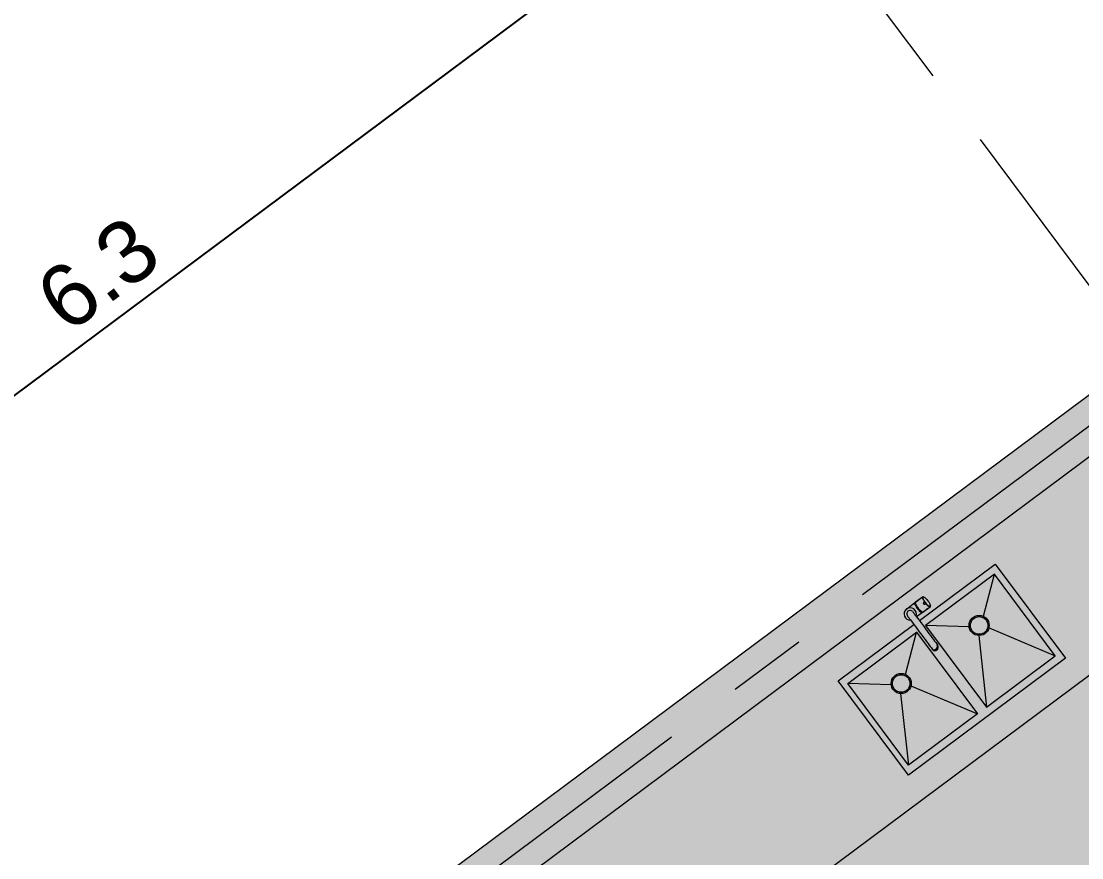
# Model space of a CAD drawing. Header units: metres. Extents: x -466 to 1322, y -1072 to 50.
# Drawn here: x 816.258 to 820.498, y -191.851 to -188.506 of the extents above; entities that cross this region are included whole.
import ezdxf

# ---------------------------------------------------------------- set-up
doc = ezdxf.new("R2010")
doc.units = ezdxf.units.M
doc.linetypes.add('CENTER2', pattern=[28.575, 19.05, -3.175, 3.175, -3.175])
for name, color, linetype, lineweight in [('A - Hatch muros', 4, 'Continuous', 0), ('A - MURO BAJO', 2, 'Continuous', 0), ('A-COTAS', 41, 'Continuous', 0), ('A-EJES', 61, 'CENTER2', 0), ('A-Furn-Ktch', 122, 'Continuous', 5), ('A-MURO INT', 4, 'Continuous', 0)]:
    doc.layers.add(name, color=color, linetype=linetype, lineweight=lineweight)
doc.layers.add('Hatch Interior', color=7, linetype='Continuous', lineweight=0, true_color=0xaf6350)
doc.styles.get("Standard").update_dxf_attribs({"font": 'arial.ttf'})
doc.dimstyles.new('ISO-25', dxfattribs={"dimscale": 0.1, "dimtxt": 2.5, "dimasz": 2.5, "dimexe": 1.25, "dimexo": 0.625, "dimtad": 1, "dimdsep": 46, "dimtxsty": 'Standard', "dimblk": 'DOT', "dimcen": 2.5, "dimadec": 0, "dimazin": 0, "dimtfac": 1, "dimtmove": 0, "dimatfit": 3, "dimfxl": 1, "dimarcsym": 0})

# ---------------------------------------------------------------- blocks, each defined once
blk = doc.blocks.new('_Dot')
at = {"color": 0, "linetype": 'ByBlock', "lineweight": -2}
blk.add_line((-0.5, 0), (-1, 0), dxfattribs=at)
at = {"color": 0, "linetype": 'ByBlock', "const_width": 0.5}
blk.add_lwpolyline([(-0.25, 0, 1), (0.25, 0, 1)], format="xyb", close=True, dxfattribs=at)
blk = doc.blocks.new('*D75')
at = {"layer": 'A-COTAS', "color": 0, "lineweight": -2, "transparency": 16777216}
for p, q in [((819.1664, -187.7362), (819.1291, -187.6861)), ((814.3528, -191.4021), (819.0034, -187.9357)), ((814.115, -191.5014), (814.0776, -191.4513))]:
    blk.add_line(p, q, dxfattribs=at)
at = {"layer": 'Defpoints', "color": 0, "transparency": 16777216}
for p in [(819.2038, -187.7863), (819.2038, -187.7863), (814.1523, -191.5515)]:
    blk.add_point(p, dxfattribs=at)
at = {"layer": 'A-COTAS', "color": 0, "lineweight": -2, "transparency": 16777216, "xscale": 0.25, "yscale": 0.25, "zscale": 0.25}
for p, rotation in [((819.2038, -187.7863), 36.69961024407372), ((814.1523, -191.5515), 216.6996102440737)]:
    blk.add_blockref('_Dot', p, dxfattribs=dict(at, rotation=rotation))
at = {"layer": 'A-COTAS', "color": 0, "transparency": 16777216, "insert": (816.5644, -189.5164), "char_height": 0.25, "attachment_point": 5, "rotation": 36.6996}
blk.add_mtext('6.3', dxfattribs=at)

msp = doc.modelspace()

# ---------------------------------------------------------------- hatches: boundary and pattern name
at = {"layer": 'A - Hatch muros', "transparency": 33554687}
h = msp.add_hatch(color=256, dxfattribs=at)
h.dxf.hatch_style = 1
h.paths.add_polyline_path([(819.3328, -197.2508), (818.2571, -195.8076), (816.6535, -197.0028), (817.7292, -198.446), (813.4583, -201.6295), (808.2819, -199.1269), (820.1785, -190.2596), (846.3517, -170.751), (846.4712, -170.9113), (828.6338, -184.2067), (833.2355, -190.3804), (833.0751, -190.5), (828.4734, -184.3263), (822.4178, -188.8399), (822.2574, -188.9594), (814.8009, -194.5173), (815.3985, -195.3191), (815.2382, -195.4386), (814.6405, -194.6368), (812.7163, -196.0711), (813.3139, -196.8729), (813.1535, -196.9924), (812.5559, -196.1906), (808.6656, -199.0903), (813.436, -201.3966), (815.3647, -199.959), (813.6914, -197.714), (813.8517, -197.5945), (815.5251, -199.8395), (817.4494, -198.4052), (815.776, -196.1602), (815.9364, -196.0407), (816.534, -196.8425), (818.2979, -195.5277), (819.4639, -197.092)])
at = {"layer": 'Hatch Interior', "transparency": 33554687}
h = msp.add_hatch(color=256, dxfattribs=at)
h.dxf.hatch_style = 1
h.paths.add_polyline_path([(812.5967, -195.9108), (820.8172, -189.7835), (825.5384, -196.1176), (824.7969, -196.6703), (848.369, -208.0663), (845.3112, -214.389), (840.9909, -212.2996), (840.6862, -212.9298), (836.4548, -210.8841), (836.7594, -210.2539), (820.7387, -202.4835), (819.7911, -201.2126), (821.3946, -200.0169), (819.3328, -197.2508), (815.6446, -199.9998)])

# ---------------------------------------------------------------- linework, layer by layer
at = {"layer": 'A - MURO BAJO', "ltscale": 0.05}
msp.add_lwpolyline([(821.1947, -190.6247), (816.9831, -193.7638), (816.5648, -193.2025)], dxfattribs=at)
at = {"layer": 'A-EJES', "ltscale": 0.1}
for p, q in [((846.351, -170.8762), (804.6473, -201.9608)), ((826.3546, -197.38), (818.3746, -186.6739))]:
    msp.add_line(p, q, dxfattribs=at)
at = {"layer": 'A-Furn-Ktch'}
for points in [[(819.8483, -190.9024), (820.1511, -190.6767), (820.4319, -191.0534), (819.8048, -191.5208), (819.524, -191.1441), (819.8266, -190.9186)], [(820.1041, -190.8856), (820.1488, -190.7173)], [(819.7965, -190.8564), (819.8301, -190.8309)], [(819.8299, -190.8323), (819.8295, -190.8352)], [(819.8295, -190.8352), (819.8311, -190.839)], [(819.8309, -190.8303), (819.8299, -190.8323)], [(819.8299, -190.8323), (819.8301, -190.8309)], [(819.8301, -190.8309), (819.8323, -190.8305)], [(819.8309, -190.8303), (819.8323, -190.8305)], [(819.8315, -190.8311), (819.8313, -190.8326)], [(819.8315, -190.8311), (819.8323, -190.8305)], [(819.8323, -190.8305), (819.8331, -190.8299)], [(819.8329, -190.8314), (819.8323, -190.8305)], [(819.8325, -190.8291), (819.8614, -190.8076)], [(819.8327, -190.8328), (819.8329, -190.8314)], [(819.8343, -190.8366), (819.8327, -190.8328)], [(819.8333, -190.8285), (819.8331, -190.8299)], [(819.8604, -190.8096), (819.8333, -190.8285)], [(819.8343, -190.8366), (819.8371, -190.842)], [(819.8604, -190.8096), (819.8614, -190.8076)], [(819.8604, -190.8096), (819.8608, -190.8118)], [(819.8608, -190.8118), (819.8616, -190.8162)], [(819.8623, -190.807), (819.8612, -190.809)], [(819.8612, -190.809), (819.8614, -190.8126)], [(819.8614, -190.8076), (819.8637, -190.8072)], [(819.8614, -190.8126), (819.8624, -190.8156)], [(819.8644, -190.8216), (819.8616, -190.8162)], [(819.8629, -190.8078), (819.8618, -190.8098)], [(819.8618, -190.8098), (819.8622, -190.812)], [(819.8622, -190.812), (819.863, -190.8164)], [(819.8623, -190.807), (819.8637, -190.8072)], [(819.8652, -190.821), (819.8624, -190.8156)], [(819.8629, -190.8078), (819.8651, -190.8074)], [(819.8652, -190.821), (819.863, -190.8164)], [(819.8637, -190.8072), (819.8671, -190.8084)], [(819.8644, -190.8216), (819.868, -190.8264)], [(819.8652, -190.831), (819.8644, -190.8316)], [(819.8644, -190.8316), (819.865, -190.8324)], [(819.8648, -190.8339), (819.8646, -190.8353)], [(819.8648, -190.8339), (819.8646, -190.8353)], [(819.8646, -190.8353), (819.8652, -190.8361)], [(819.8646, -190.8353), (819.8652, -190.8361)], [(819.8648, -190.8339), (819.865, -190.8324)], [(819.8648, -190.8339), (819.865, -190.8324)], [(819.8648, -190.8339), (819.865, -190.8324)], [(819.8648, -190.8339), (819.8654, -190.8347)], [(819.8652, -190.831), (819.865, -190.8324)], [(819.8652, -190.831), (819.865, -190.8324)], [(819.8651, -190.8074), (819.8671, -190.8084)], [(819.8652, -190.821), (819.868, -190.8264)], [(819.8652, -190.821), (819.8688, -190.8258)], [(819.8668, -190.8298), (819.8652, -190.831)], [(819.8668, -190.8298), (819.8652, -190.831)], [(819.8652, -190.831), (819.8668, -190.8298)], [(819.8654, -190.8347), (819.8652, -190.8361)], [(819.8652, -190.8361), (819.8658, -190.8369)], [(819.8652, -190.8361), (819.8666, -190.8363)], [(819.8652, -190.8361), (819.8658, -190.8369)], [(819.8658, -190.8369), (819.8666, -190.8363)], [(819.8658, -190.8369), (819.8666, -190.8363)], [(819.8666, -190.8363), (819.8672, -190.8371)], [(819.8666, -190.8363), (819.8672, -190.8371)], [(819.8666, -190.8363), (819.8672, -190.8371)], [(819.8668, -190.8298), (819.8676, -190.8292)], [(819.8668, -190.8298), (819.8676, -190.8292)], [(819.8668, -190.8298), (819.8676, -190.8292)], [(819.8671, -190.8084), (819.8697, -190.8102)], [(819.8671, -190.8084), (819.8697, -190.8102)], [(819.8676, -190.8292), (819.8684, -190.8286)], [(819.8676, -190.8292), (819.869, -190.8294)], [(819.8676, -190.8292), (819.869, -190.8294)], [(819.868, -190.8264), (819.8698, -190.8288)], [(819.868, -190.8264), (819.8704, -190.8297)], [(819.8684, -190.8286), (819.869, -190.8294)], [(819.8688, -190.8258), (819.8724, -190.8307)], [(819.869, -190.8294), (819.8698, -190.8288)], [(819.869, -190.8294), (819.8698, -190.8288)], [(819.869, -190.8294), (819.8704, -190.8297)], [(819.8697, -190.8102), (819.8703, -190.811)], [(819.8698, -190.8288), (819.8704, -190.8297)], [(819.8698, -190.8288), (819.8704, -190.8297)], [(819.8716, -190.8363), (819.87, -190.8375)], [(819.8716, -190.8363), (819.87, -190.8375)], [(819.8716, -190.8363), (819.87, -190.8375)], [(819.8703, -190.811), (819.8741, -190.8144)], [(819.8704, -190.8297), (819.8718, -190.8299)], [(819.8704, -190.8297), (819.871, -190.8305)], [(819.8704, -190.8297), (819.8718, -190.8299)], [(819.871, -190.8305), (819.8724, -190.8307)], [(819.8716, -190.8363), (819.8724, -190.8357)], [(819.8716, -190.8363), (819.8724, -190.8357)], [(819.8724, -190.8357), (819.8716, -190.8363)], [(819.8718, -190.8299), (819.8724, -190.8307)], [(819.8718, -190.8299), (819.8724, -190.8307)], [(819.8724, -190.8307), (819.8722, -190.8321)], [(819.8722, -190.8321), (819.8728, -190.8329)], [(819.873, -190.8315), (819.8724, -190.8307)], [(819.8724, -190.8307), (819.873, -190.8315)], [(819.8724, -190.8357), (819.8732, -190.8351)], [(819.8724, -190.8357), (819.8732, -190.8351)], [(819.8732, -190.8351), (819.8724, -190.8357)], [(819.8734, -190.8337), (819.8726, -190.8343)], [(819.8734, -190.8337), (819.8726, -190.8343)], [(819.8734, -190.8337), (819.8726, -190.8343)], [(819.8726, -190.8343), (819.8732, -190.8351)], [(819.8732, -190.8351), (819.8726, -190.8343)], [(819.8726, -190.8343), (819.8732, -190.8351)], [(819.8728, -190.8329), (819.873, -190.8315)], [(819.873, -190.8315), (819.8728, -190.8329)], [(819.8728, -190.8329), (819.8758, -190.8369)], [(819.8728, -190.8329), (819.8734, -190.8337)], [(819.8728, -190.8329), (819.8734, -190.8337)], [(819.8728, -190.8329), (819.8734, -190.8337)], [(819.873, -190.8315), (819.876, -190.8355)], [(819.8734, -190.8337), (819.8758, -190.8369)], [(819.8741, -190.8144), (819.8785, -190.8186)], [(819.8758, -190.8369), (819.8794, -190.8417)], [(819.8758, -190.8369), (819.8802, -190.8411)], [(819.876, -190.8355), (819.8796, -190.8403)], [(819.8785, -190.8186), (819.8821, -190.8235)], [(819.8821, -190.8235), (819.8857, -190.8283)], [(819.8857, -190.8283), (819.8885, -190.8337)], [(819.8885, -190.8337), (819.8907, -190.8383)], [(819.7993, -190.8702), (819.798, -190.8736)], [(819.798, -190.8736), (819.7982, -190.8772)], [(819.7982, -190.8772), (819.799, -190.8816)], [(819.8011, -190.8676), (819.7993, -190.8702)], [(819.8029, -190.865), (819.8011, -190.8676)], [(819.8067, -190.8634), (819.8029, -190.865)], [(819.8097, -190.8624), (819.8067, -190.8634)], [(819.8133, -190.8622), (819.8097, -190.8624)], [(819.8167, -190.8634), (819.8133, -190.8622)], [(819.8207, -190.8654), (819.8167, -190.8634)], [(819.8207, -190.8654), (819.8225, -190.8678)], [(819.8225, -190.8678), (819.8231, -190.8686)], [(819.8231, -190.8686), (819.8243, -190.8703)], [(819.8243, -190.8703), (819.8249, -190.8711)], [(819.8249, -190.8711), (819.8267, -190.8735)], [(819.8267, -190.8735), (819.8273, -190.8743)], [(819.8273, -190.8743), (819.8291, -190.8767)], [(819.8291, -190.8767), (819.8309, -190.8791)], [(819.8309, -190.8791), (819.8333, -190.8823)], [(819.8338, -190.8444), (819.8311, -190.839)], [(819.8338, -190.8444), (819.8311, -190.839)], [(819.8338, -190.8444), (819.8366, -190.8498)], [(819.8366, -190.8498), (819.8402, -190.8546)], [(819.8393, -190.8466), (819.8371, -190.842)], [(819.8601, -190.8712), (819.8375, -190.8879)], [(819.8399, -190.8474), (819.8393, -190.8466)], [(819.8435, -190.8522), (819.8399, -190.8474)], [(819.8402, -190.8546), (819.8444, -190.8603)], [(819.8477, -190.8579), (819.8435, -190.8522)], [(819.8444, -190.8603), (819.8488, -190.8645)], [(819.8476, -190.8629), (819.8488, -190.8645)], [(819.8521, -190.8621), (819.8477, -190.8579)], [(819.8488, -190.8645), (819.8526, -190.8679)], [(819.8488, -190.8645), (819.8526, -190.8679)], [(819.8559, -190.8655), (819.8521, -190.8621)], [(819.8558, -190.8705), (819.8526, -190.8679)], [(819.8592, -190.8718), (819.8558, -190.8705)], [(819.8559, -190.8655), (819.8591, -190.8681)], [(819.8591, -190.8681), (819.8605, -190.8684)], [(819.8601, -190.8712), (819.8592, -190.8718)], [(819.8617, -190.87), (819.8601, -190.8712)], [(819.8605, -190.8684), (819.8611, -190.8692)], [(819.8611, -190.8692), (819.8617, -190.87)], [(819.8611, -190.8692), (819.8625, -190.8694)], [(819.8625, -190.8694), (819.8914, -190.8478)], [(819.8625, -190.8694), (819.8633, -190.8688)], [(819.8826, -190.8544), (819.8633, -190.8688)], [(819.8672, -190.8371), (819.8686, -190.8373)], [(819.8672, -190.8371), (819.8686, -190.8373)], [(819.8672, -190.8371), (819.8686, -190.8373)], [(819.8692, -190.8381), (819.8686, -190.8373)], [(819.8692, -190.8381), (819.8686, -190.8373)], [(819.8692, -190.8381), (819.8686, -190.8373)], [(819.87, -190.8375), (819.8692, -190.8381)], [(819.87, -190.8375), (819.8692, -190.8381)], [(819.87, -190.8375), (819.8692, -190.8381)], [(819.8794, -190.8417), (819.8832, -190.8451)], [(819.8796, -190.8403), (819.8834, -190.8437)], [(819.8802, -190.8411), (819.884, -190.8445)], [(819.8872, -190.8472), (819.8832, -190.8451)], [(819.8874, -190.8458), (819.8834, -190.8437)], [(819.8872, -190.8472), (819.884, -190.8445)], [(819.8898, -190.849), (819.8872, -190.8472)], [(819.89, -190.8476), (819.8872, -190.8472)], [(819.8894, -190.8468), (819.8874, -190.8458)], [(819.8916, -190.8464), (819.8894, -190.8468)], [(819.8914, -190.8478), (819.8898, -190.849)], [(819.8922, -190.8472), (819.89, -190.8476)], [(819.8907, -190.8383), (819.8913, -190.8391)], [(819.8913, -190.8391), (819.8928, -190.843)], [(819.8922, -190.8422), (819.8913, -190.8391)], [(819.893, -190.8466), (819.8914, -190.8478)], [(819.8916, -190.8464), (819.8926, -190.8444)], [(819.8926, -190.8444), (819.8922, -190.8422)], [(819.8922, -190.8472), (819.893, -190.8466)], [(819.8924, -190.8458), (819.8928, -190.843)], [(819.8924, -190.8458), (819.893, -190.8466)], [(819.8924, -190.8458), (819.893, -190.8466)], [(819.893, -190.8466), (819.8924, -190.8458)], [(819.799, -190.8816), (819.8008, -190.884)], [(819.8008, -190.884), (819.8014, -190.8848)], [(819.8014, -190.8848), (819.8026, -190.8864)], [(819.8026, -190.8864), (819.8032, -190.8872)], [(819.8032, -190.8872), (819.805, -190.8897)], [(819.805, -190.8897), (819.8056, -190.8905)], [(819.8056, -190.8905), (819.8074, -190.8929)], [(819.8074, -190.8929), (819.8092, -190.8953)], [(819.8092, -190.8953), (819.8116, -190.8985)], [(819.8116, -190.8985), (819.8128, -190.9001)], [(819.8128, -190.9001), (819.8158, -190.9041)], [(819.8158, -190.9041), (819.8206, -190.9106)], [(819.8206, -190.9106), (819.8266, -190.9186)], [(819.8266, -190.9186), (819.8326, -190.9267)], [(819.8333, -190.8823), (819.8345, -190.8839)], [(819.8345, -190.8839), (819.8369, -190.8871)], [(819.8369, -190.8871), (819.8375, -190.8879)], [(819.8375, -190.8879), (819.8423, -190.8944)], [(819.8423, -190.8944), (819.8483, -190.9024)], [(819.8483, -190.9024), (819.8543, -190.9105)], [(819.8543, -190.9105), (819.8603, -190.9185)], [(819.8603, -190.9185), (819.8669, -190.9274)], [(819.7926, -191.118), (819.8372, -190.9495)], [(819.8326, -190.9267), (819.8386, -190.9347)], [(819.8386, -190.9347), (819.8452, -190.9436)], [(819.8452, -190.9436), (819.8518, -190.9524)], [(819.8518, -190.9524), (819.8584, -190.9613)], [(819.8584, -190.9613), (819.865, -190.9701)], [(819.8669, -190.9274), (819.8735, -190.9362)], [(820.0478, -190.9278), (819.8735, -190.9225)], [(819.8735, -190.9362), (819.8801, -190.9451)], [(819.8801, -190.9451), (819.8867, -190.9539)], [(819.8867, -190.9539), (819.8933, -190.9628)], [(819.8933, -190.9628), (819.8987, -190.97)], [(820.0858, -190.9622), (820.1165, -191.2485)], [(820.1269, -190.9315), (820.3918, -191.0433)], [(819.865, -190.9701), (819.8716, -190.9789)], [(819.8716, -190.9789), (819.877, -190.9862)], [(819.877, -190.9862), (819.883, -190.9942)], [(819.883, -190.9942), (819.8878, -191.0007)], [(819.8878, -191.0007), (819.892, -191.0063)], [(819.892, -191.0063), (819.8962, -191.0119)], [(819.8987, -190.97), (819.9047, -190.978)], [(819.9047, -190.978), (819.9095, -190.9845)], [(819.9095, -190.9845), (819.9137, -190.9901)], [(819.9137, -190.9901), (819.9179, -190.9957)], [(819.9179, -190.9957), (819.9227, -191.0022)], [(819.8962, -191.0119), (819.9009, -191.0184)], [(819.8991, -191.0159), (819.898, -191.0143)], [(819.7361, -191.16), (819.5619, -191.1547)], [(819.8147, -191.1643), (820.0802, -191.2755)], [(819.7735, -191.1949), (819.8049, -191.4807)]]:
    msp.add_lwpolyline(points, dxfattribs=at)
for points in [[(820.3918, -191.0433), (820.1488, -190.7173), (819.8735, -190.9225), (820.1165, -191.2485)], [(819.8049, -191.4807), (819.5619, -191.1547), (819.8372, -190.9495), (820.0802, -191.2755)]]:
    msp.add_lwpolyline(points, close=True, dxfattribs=at)
for centre, radius in [((820.0873, -190.9221), 0.0402), ((820.0873, -190.9221), 0.0351), ((819.7758, -191.1543), 0.0402), ((819.7758, -191.1543), 0.0351)]:
    msp.add_circle(centre, radius, dxfattribs=at)
msp.add_arc((819.8117, -190.8759), 0.0247, 339.9544, 273.4448, dxfattribs=at)
for points in [[(819.8754, -190.9211), (819.8747, -190.9216), (819.8746, -190.9225), (819.8751, -190.9232)], [(819.838, -190.9508), (819.8376, -190.9501), (819.8366, -190.9499), (819.8359, -190.9504)]]:
    msp.add_open_spline(points, degree=3, dxfattribs=at)
for points in [[(819.8976, -191.0153), (819.9024, -191.02), (819.9099, -191.0205), (819.9152, -191.0165), (819.9206, -191.0125), (819.9222, -191.0052), (819.9191, -190.9993)], [(819.9003, -191.019), (819.9052, -191.0241), (819.9131, -191.0246), (819.9186, -191.0202), (819.924, -191.0159), (819.9253, -191.0081), (819.9214, -191.0022)]]:
    msp.add_open_spline(points, degree=3, knots=[0, 0, 0, 0, 1, 1, 1, 2, 2, 2, 2], dxfattribs=at)
at = {"layer": 'A-MURO INT'}
msp.add_lwpolyline([(808.2819, -199.1269), (820.1785, -190.2596), (846.3517, -170.751), (846.4712, -170.9113), (828.6338, -184.2067), (833.2355, -190.3804), (833.0751, -190.5), (828.4734, -184.3263), (822.4178, -188.8399), (822.4178, -188.8399), (822.2574, -188.9594), (822.2574, -188.9594), (814.8009, -194.5173)], dxfattribs=at)

# ---------------------------------------------------------------- dimensions: what is measured, and where the dimension line sits
at = {"layer": 'A-COTAS'}
dim = msp.add_linear_dim(base=(819.2038, -187.7863), p1=(814.1523, -191.5515), p2=(819.2038, -187.7863), angle=36.6996, dimstyle='ISO-25', dxfattribs=at)
dim.commit()
dim.dimension.update_dxf_attribs({"geometry": '*D75', "text_midpoint": (816.5644, -189.5164)})

doc.saveas('drawing.dxf')
